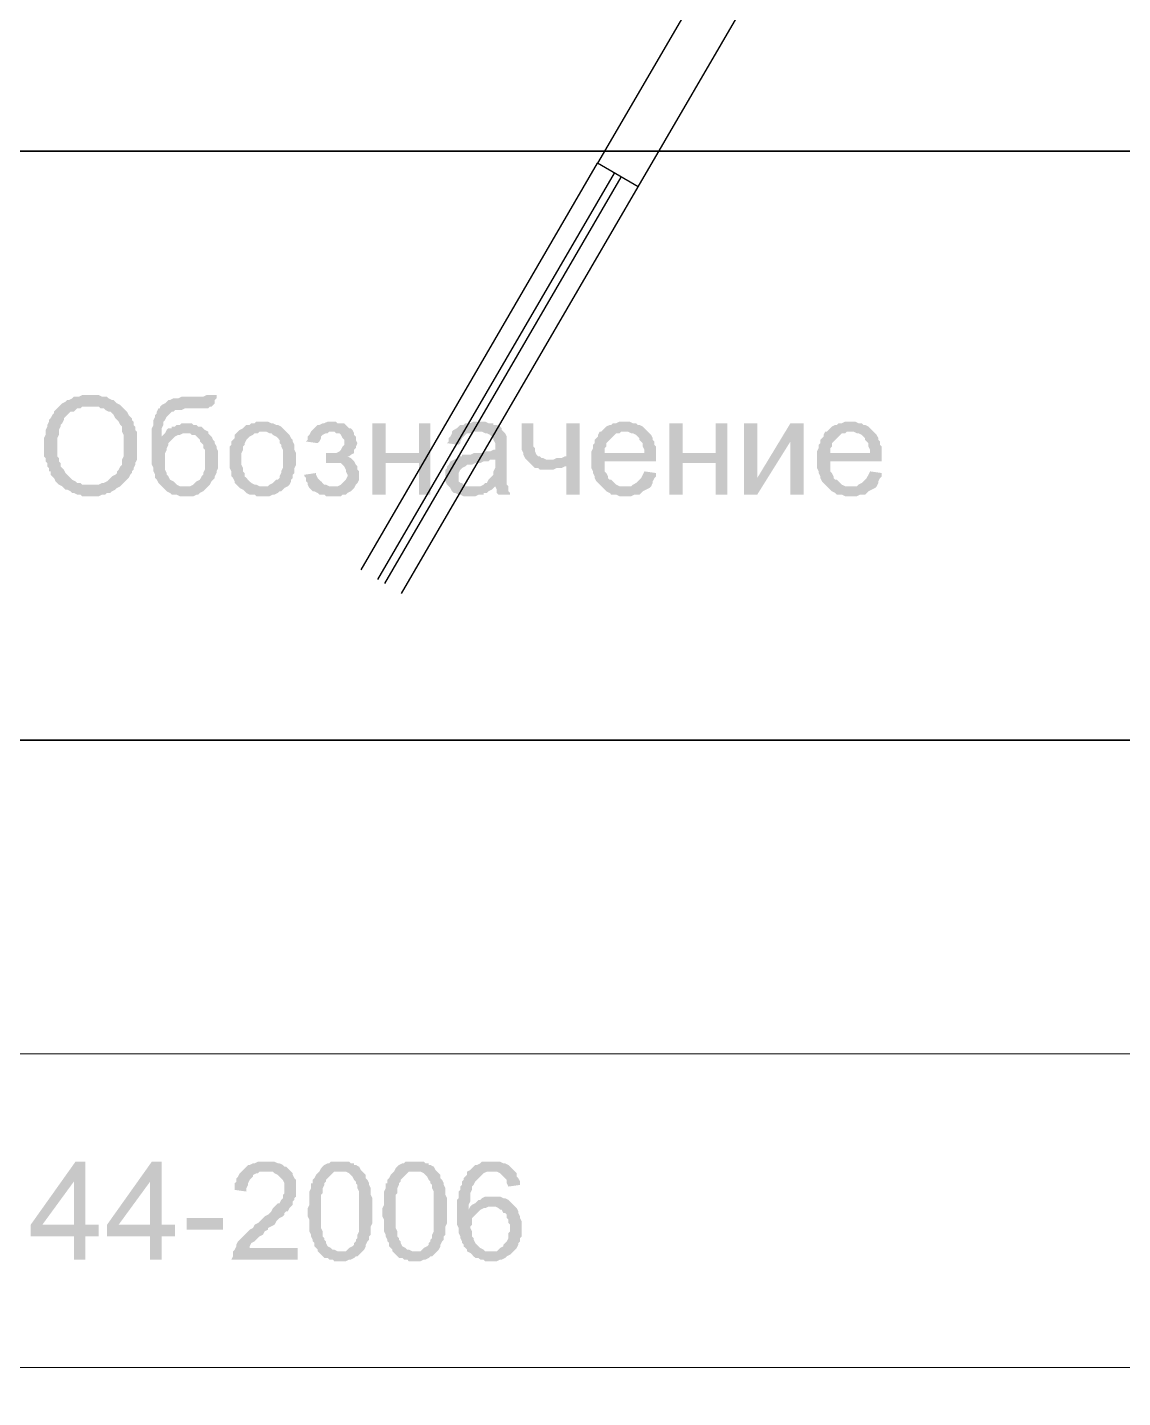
# Model space of a CAD drawing. Header units: millimetres. Extents: x -383313 to -161684, y -117025 to 99224.
# Drawn here: x -368575 to -365780, y -28959 to -25463 of the extents above; entities that cross this region are included whole.
import ezdxf

# ---------------------------------------------------------------- set-up
doc = ezdxf.new("R2010")
doc.units = ezdxf.units.MM
doc.header["$MEASUREMENT"] = 0
for name, color, linetype in [('001__КОНСТРУКТИВ__Окна', 7, 'Continuous'), ('001__КОНСТРУКТИВ__размеры внутр.', 7, 'Continuous'), ('PDF_Geometry', 7, 'Continuous'), ('PDF_Solid Fills', 7, 'Continuous')]:
    doc.layers.add(name, color=color, linetype=linetype)

# ---------------------------------------------------------------- blocks, each defined once
blk = doc.blocks.new('A$Cf5759c35')
at = {"layer": 'PDF_Solid Fills'}
for points in [[(-9952.6, -8136.5), (-9952.6, -8136.5), (-9973.7, -8136.5), (-9982.2, -8140.7), (-9986.4, -8140.7), (-9994.9, -8140.7), (-9999.1, -8144.9), (-10007.6, -8149.2), (-10011.8, -8149.2), (-10016.1, -8153.4), (-10024.5, -8157.6), (-10028.8, -8161.9), (-9952.6, -8166.1), (-9944.1, -8166.1), (-9939.9, -8166.1), (-9931.4, -8166.1), (-9927.2, -8170.3), (-9918.7, -8170.3), (-9914.5, -8174.6), (-9906, -8178.8), (-9901.8, -8178.8), (-9897.5, -8183), (-9893.3, -8187.3), (-9889.1, -8195.7), (-9884.8, -8200), (-9880.6, -8204.2), (-9876.4, -8212.7), (-9872.1, -8216.9), (-9872.1, -8225.4), (-9872.1, -8229.6), (-9867.9, -8238.1), (-9867.9, -8242.3), (-9867.9, -8250.8), (-9867.9, -8259.2), (-9867.9, -8267.7), (-9867.9, -8271.9), (-9867.9, -8280.4), (-9867.9, -8288.9), (-9867.9, -8293.1), (-9872.1, -8301.6), (-9872.1, -8305.8), (-9872.1, -8314.3), (-9876.4, -8318.5), (-9880.6, -8327), (-9884.8, -8331.2), (-9884.8, -8335.4), (-9889.1, -8339.7), (-9889.1, -8339.7), (-9897.5, -8343.9), (-9901.8, -8348.1), (-9906, -8352.4), (-9910.2, -8356.6), (-9918.7, -8360.8), (-9922.9, -8360.8), (-9931.4, -8365.1), (-9935.6, -8365.1), (-9944.1, -8365.1), (-9952.6, -8365.1), (-9872.1, -8365.1), (-9867.9, -8360.8), (-9863.7, -8356.6), (-9859.4, -8352.4), (-9855.2, -8348.1), (-9851, -8339.7), (-9846.7, -8335.4), (-9846.7, -8331.2), (-9842.5, -8327), (-9842.5, -8322.7), (-9838.3, -8314.3), (-9838.3, -8310), (-9834, -8301.6), (-9834, -8293.1), (-9834, -8288.9), (-9834, -8280.4), (-9834, -8271.9), (-9834, -8267.7), (-9834, -8267.7), (-9834, -8259.2), (-9834, -8250.8), (-9834, -8242.3), (-9834, -8238.1), (-9834, -8229.6), (-9838.3, -8225.4), (-9838.3, -8216.9), (-9842.5, -8212.7), (-9842.5, -8204.2), (-9846.7, -8200), (-9846.7, -8195.7), (-9851, -8191.5), (-9855.2, -8187.3), (-9859.4, -8178.8), (-9863.7, -8174.6), (-9867.9, -8170.3), (-9872.1, -8166.1), (-9876.4, -8161.9), (-9884.8, -8157.6), (-9889.1, -8153.4), (-9893.3, -8149.2), (-9897.5, -8149.2), (-9906, -8144.9), (-9910.2, -8140.7), (-9918.7, -8140.7), (-9922.9, -8140.7), (-9931.4, -8136.5), (-9935.6, -8136.5), (-9944.1, -8136.5)], [(-9656.2, -8136.5), (-9656.2, -8136.5), (-9664.7, -8140.7), (-9664.7, -8140.7), (-9664.7, -8140.7), (-9668.9, -8140.7), (-9677.4, -8140.7), (-9685.9, -8140.7), (-9698.6, -8140.7), (-9707, -8140.7), (-9715.5, -8140.7), (-9719.7, -8140.7), (-9728.2, -8144.9), (-9736.7, -8144.9), (-9740.9, -8144.9), (-9749.4, -8149.2), (-9753.6, -8149.2), (-9757.8, -8153.4), (-9762.1, -8157.6), (-9770.5, -8161.9), (-9774.8, -8166.1), (-9774.8, -8170.3), (-9779, -8170.3), (-9783.2, -8178.8), (-9783.2, -8183), (-9787.5, -8187.3), (-9787.5, -8191.5), (-9791.7, -8200), (-9791.7, -8204.2), (-9791.7, -8212.7), (-9795.9, -8221.1), (-9795.9, -8225.4), (-9795.9, -8233.8), (-9795.9, -8242.3), (-9795.9, -8250.8), (-9795.9, -8263.5), (-9795.9, -8267.7), (-9795.9, -8276.2), (-9795.9, -8284.6), (-9795.9, -8293.1), (-9795.9, -8301.6), (-9795.9, -8310), (-9795.9, -8314.3), (-9791.7, -8322.7), (-9791.7, -8327), (-9791.7, -8331.2), (-9787.5, -8339.7), (-9787.5, -8343.9), (-9787.5, -8348.1), (-9783.2, -8352.4), (-9779, -8360.8), (-9774.8, -8365.1), (-9770.5, -8369.3), (-9766.3, -8373.5), (-9762.1, -8377.8), (-9757.8, -8382), (-9749.4, -8386.2), (-9745.1, -8390.5), (-9740.9, -8390.5), (-9732.4, -8390.5), (-9724, -8394.7), (-9719.7, -8394.7), (-9711.3, -8394.7), (-9702.8, -8394.7), (-9698.6, -8394.7), (-9690.1, -8394.7), (-9681.6, -8390.5), (-9677.4, -8390.5), (-9673.2, -8386.2), (-9664.7, -8382), (-9664.7, -8382), (-9660.5, -8377.8), (-9656.2, -8373.5), (-9652, -8369.3), (-9711.3, -8369.3), (-9711.3, -8369.3), (-9719.7, -8369.3), (-9724, -8369.3), (-9732.4, -8365.1), (-9736.7, -8360.8), (-9740.9, -8356.6), (-9749.4, -8352.4), (-9749.4, -8352.4), (-9753.6, -8343.9), (-9757.8, -8339.7), (-9757.8, -8335.4), (-9762.1, -8327), (-9762.1, -8318.5), (-9762.1, -8314.3), (-9762.1, -8305.8), (-9762.1, -8297.3), (-9762.1, -8288.9), (-9762.1, -8284.6), (-9757.8, -8276.2), (-9757.8, -8271.9), (-9753.6, -8263.5), (-9753.6, -8259.2), (-9749.4, -8255), (-9745.1, -8250.8), (-9740.9, -8246.5), (-9770.5, -8242.3), (-9770.5, -8242.3), (-9770.5, -8233.8), (-9770.5, -8229.6), (-9770.5, -8221.1), (-9766.3, -8212.7), (-9766.3, -8208.4), (-9766.3, -8204.2), (-9762.1, -8200), (-9757.8, -8191.5), (-9753.6, -8187.3), (-9749.4, -8183), (-9745.1, -8178.8), (-9740.9, -8178.8), (-9736.7, -8174.6), (-9732.4, -8174.6), (-9724, -8174.6), (-9719.7, -8174.6), (-9711.3, -8170.3), (-9702.8, -8170.3), (-9694.3, -8170.3), (-9685.9, -8170.3), (-9677.4, -8170.3), (-9668.9, -8170.3), (-9664.7, -8170.3), (-9656.2, -8170.3), (-9652, -8170.3), (-9647.8, -8166.1), (-9643.5, -8166.1), (-9639.3, -8161.9), (-9635.1, -8157.6), (-9635.1, -8149.2), (-9630.8, -8144.9), (-9630.8, -8136.5)], [(-10028.8, -8161.9), (-10033, -8166.1), (-10037.2, -8170.3), (-10041.5, -8174.6), (-10045.7, -8178.8), (-10045.7, -8183), (-10049.9, -8187.3), (-10054.2, -8195.7), (-10058.4, -8200), (-10058.4, -8204.2), (-10062.6, -8212.7), (-10062.6, -8216.9), (-10066.9, -8225.4), (-10066.9, -8229.6), (-10066.9, -8238.1), (-10071.1, -8246.5), (-10071.1, -8255), (-10071.1, -8259.2), (-10071.1, -8267.7), (-10071.1, -8271.9), (-10071.1, -8276.2), (-10071.1, -8284.6), (-10071.1, -8293.1), (-10066.9, -8297.3), (-10066.9, -8305.8), (-10062.6, -8310), (-10062.6, -8318.5), (-10058.4, -8322.7), (-10058.4, -8331.2), (-10054.2, -8331.2), (-10054.2, -8339.7), (-10049.9, -8343.9), (-10045.7, -8348.1), (-10041.5, -8356.6), (-10037.2, -8360.8), (-10033, -8365.1), (-10024.5, -8369.3), (-10020.3, -8373.5), (-10016.1, -8377.8), (-10011.8, -8377.8), (-10003.4, -8382), (-9999.1, -8386.2), (-9994.9, -8386.2), (-9986.4, -8390.5), (-9978, -8390.5), (-9973.7, -8394.7), (-9965.3, -8394.7), (-9956.8, -8394.7), (-9952.6, -8394.7), (-9952.6, -8394.7), (-9944.1, -8394.7), (-9935.6, -8394.7), (-9931.4, -8394.7), (-9922.9, -8390.5), (-9914.5, -8390.5), (-9910.2, -8386.2), (-9901.8, -8386.2), (-9897.5, -8382), (-9889.1, -8377.8), (-9889.1, -8377.8), (-9884.8, -8373.5), (-9876.4, -8369.3), (-9872.1, -8365.1), (-9952.6, -8365.1), (-9952.6, -8365.1), (-9961, -8365.1), (-9965.3, -8365.1), (-9973.7, -8365.1), (-9978, -8360.8), (-9986.4, -8360.8), (-9990.7, -8356.6), (-9999.1, -8352.4), (-10003.4, -8348.1), (-10007.6, -8343.9), (-10011.8, -8339.7), (-10011.8, -8339.7), (-10016.1, -8335.4), (-10020.3, -8327), (-10024.5, -8322.7), (-10028.8, -8318.5), (-10028.8, -8310), (-10033, -8305.8), (-10033, -8297.3), (-10037.2, -8293.1), (-10037.2, -8284.6), (-10037.2, -8276.2), (-10037.2, -8267.7), (-10037.2, -8263.5), (-10037.2, -8255), (-10037.2, -8246.5), (-10033, -8238.1), (-10033, -8229.6), (-10033, -8225.4), (-10028.8, -8216.9), (-10028.8, -8212.7), (-10024.5, -8208.4), (-10020.3, -8200), (-10020.3, -8195.7), (-10016.1, -8191.5), (-10011.8, -8187.3), (-10007.6, -8183), (-10003.4, -8178.8), (-9994.9, -8178.8), (-9990.7, -8174.6), (-9986.4, -8170.3), (-9978, -8170.3), (-9973.7, -8166.1), (-9965.3, -8166.1), (-9956.8, -8166.1), (-9952.6, -8166.1)], [(-9707, -8208.4), (-9719.7, -8208.4), (-9724, -8212.7), (-9732.4, -8212.7), (-9736.7, -8216.9), (-9745.1, -8216.9), (-9745.1, -8221.1), (-9753.6, -8221.1), (-9757.8, -8225.4), (-9762.1, -8233.8), (-9766.3, -8238.1), (-9770.5, -8242.3), (-9740.9, -8246.5), (-9736.7, -8242.3), (-9728.2, -8238.1), (-9724, -8238.1), (-9715.5, -8233.8), (-9711.3, -8233.8), (-9652, -8233.8), (-9652, -8229.6), (-9660.5, -8225.4), (-9664.7, -8221.1), (-9668.9, -8216.9), (-9677.4, -8216.9), (-9681.6, -8212.7), (-9690.1, -8212.7), (-9694.3, -8208.4), (-9702.8, -8208.4)], [(-9512.3, -8204.2), (-9512.3, -8204.2), (-9529.2, -8204.2), (-9533.5, -8208.4), (-9541.9, -8208.4), (-9546.2, -8212.7), (-9554.6, -8212.7), (-9558.9, -8216.9), (-9563.1, -8221.1), (-9571.6, -8225.4), (-9571.6, -8225.4), (-9575.8, -8229.6), (-9512.3, -8229.6), (-9512.3, -8229.6), (-9503.8, -8229.6), (-9495.4, -8233.8), (-9491.1, -8233.8), (-9486.9, -8238.1), (-9478.4, -8242.3), (-9474.2, -8246.5), (-9470, -8250.8), (-9470, -8259.2), (-9465.7, -8263.5), (-9465.7, -8267.7), (-9461.5, -8276.2), (-9461.5, -8284.6), (-9461.5, -8288.9), (-9461.5, -8297.3), (-9461.5, -8301.6), (-9461.5, -8310), (-9461.5, -8318.5), (-9461.5, -8322.7), (-9465.7, -8331.2), (-9465.7, -8335.4), (-9470, -8343.9), (-9470, -8348.1), (-9474.2, -8352.4), (-9478.4, -8352.4), (-9482.7, -8356.6), (-9486.9, -8360.8), (-9495.4, -8365.1), (-9499.6, -8369.3), (-9508.1, -8369.3), (-9512.3, -8369.3), (-9575.8, -8369.3), (-9571.6, -8373.5), (-9563.1, -8377.8), (-9558.9, -8382), (-9554.6, -8386.2), (-9546.2, -8390.5), (-9541.9, -8390.5), (-9533.5, -8390.5), (-9529.2, -8394.7), (-9520.8, -8394.7), (-9512.3, -8394.7), (-9508.1, -8394.7), (-9503.8, -8394.7), (-9495.4, -8394.7), (-9486.9, -8390.5), (-9482.7, -8390.5), (-9474.2, -8386.2), (-9470, -8382), (-9465.7, -8382), (-9461.5, -8377.8), (-9457.3, -8373.5), (-9448.8, -8369.3), (-9444.6, -8365.1), (-9440.3, -8356.6), (-9440.3, -8352.4), (-9440.3, -8352.4), (-9436.1, -8348.1), (-9436.1, -8339.7), (-9431.9, -8335.4), (-9431.9, -8327), (-9431.9, -8322.7), (-9427.6, -8314.3), (-9427.6, -8305.8), (-9427.6, -8297.3), (-9427.6, -8293.1), (-9427.6, -8284.6), (-9431.9, -8276.2), (-9431.9, -8267.7), (-9431.9, -8263.5), (-9436.1, -8255), (-9436.1, -8250.8), (-9440.3, -8246.5), (-9444.6, -8238.1), (-9448.8, -8233.8), (-9453, -8229.6), (-9457.3, -8225.4), (-9461.5, -8221.1), (-9465.7, -8216.9), (-9474.2, -8212.7), (-9478.4, -8212.7), (-9486.9, -8208.4), (-9491.1, -8208.4), (-9499.6, -8204.2), (-9503.8, -8204.2)], [(-9334.5, -8204.2), (-9347.2, -8204.2), (-9355.7, -8208.4), (-9359.9, -8208.4), (-9368.4, -8212.7), (-9372.6, -8212.7), (-9376.8, -8216.9), (-9381.1, -8221.1), (-9385.3, -8225.4), (-9389.5, -8229.6), (-9393.8, -8238.1), (-9398, -8242.3), (-9398, -8250.8), (-9402.2, -8255), (-9372.6, -8259.2), (-9368.4, -8255), (-9364.1, -8246.5), (-9364.1, -8242.3), (-9359.9, -8238.1), (-9351.4, -8233.8), (-9347.2, -8233.8), (-9343, -8229.6), (-9334.5, -8229.6), (-9283.7, -8225.4), (-9287.9, -8221.1), (-9292.2, -8221.1), (-9296.4, -8216.9), (-9300.6, -8212.7), (-9304.9, -8208.4), (-9313.3, -8208.4), (-9321.8, -8208.4), (-9326, -8204.2)], [(-9199, -8208.4), (-9232.9, -8208.4), (-9232.9, -8390.5), (-9199, -8390.5), (-9199, -8310), (-9114.4, -8310), (-9199, -8284.6)], [(-9084.7, -8208.4), (-9114.4, -8208.4), (-9114.4, -8284.6), (-9199, -8284.6), (-9114.4, -8310), (-9114.4, -8390.5), (-9084.7, -8390.5)], [(-8957.7, -8204.2), (-8957.7, -8204.2), (-8974.7, -8204.2), (-8983.1, -8208.4), (-8987.4, -8208.4), (-8995.8, -8208.4), (-9000.1, -8212.7), (-9008.5, -8212.7), (-9012.8, -8216.9), (-9017, -8221.1), (-9025.5, -8225.4), (-9029.7, -8229.6), (-8966.2, -8229.6), (-8962, -8229.6), (-8953.5, -8229.6), (-8945, -8233.8), (-8940.8, -8233.8), (-8932.3, -8238.1), (-8928.1, -8242.3), (-8928.1, -8242.3), (-8923.9, -8246.5), (-8923.9, -8250.8), (-8919.6, -8259.2), (-8919.6, -8267.7), (-8919.6, -8267.7), (-8919.6, -8276.2), (-8923.9, -8276.2), (-8932.3, -8280.4), (-8936.6, -8280.4), (-8945, -8280.4), (-8949.3, -8284.6), (-8957.7, -8284.6), (-8966.2, -8284.6), (-8974.7, -8284.6), (-8983.1, -8288.9), (-8991.6, -8288.9), (-8995.8, -8288.9), (-9004.3, -8288.9), (-9004.3, -8293.1), (-9012.8, -8293.1), (-9017, -8297.3), (-8919.6, -8301.6), (-8919.6, -8310), (-8919.6, -8314.3), (-8919.6, -8322.7), (-8923.9, -8331.2), (-8923.9, -8335.4), (-8923.9, -8339.7), (-8928.1, -8343.9), (-8932.3, -8348.1), (-8936.6, -8352.4), (-8940.8, -8360.8), (-8945, -8360.8), (-8949.3, -8365.1), (-8957.7, -8369.3), (-8919.6, -8369.3), (-8919.6, -8369.3), (-8915.4, -8377.8), (-8915.4, -8386.2), (-8911.2, -8390.5), (-8881.5, -8390.5), (-8881.5, -8386.2), (-8885.8, -8382), (-8885.8, -8373.5), (-8885.8, -8369.3), (-8890, -8365.1), (-8890, -8360.8), (-8890, -8356.6), (-8890, -8352.4), (-8890, -8343.9), (-8890, -8335.4), (-8890, -8327), (-8890, -8314.3), (-8890, -8271.9), (-8890, -8271.9), (-8890, -8263.5), (-8890, -8255), (-8890, -8250.8), (-8890, -8246.5), (-8890, -8242.3), (-8894.2, -8233.8), (-8898.5, -8229.6), (-8902.7, -8225.4), (-8902.7, -8221.1), (-8906.9, -8216.9), (-8915.4, -8212.7), (-8923.9, -8212.7), (-8923.9, -8208.4), (-8932.3, -8208.4), (-8936.6, -8208.4), (-8945, -8204.2), (-8953.5, -8204.2)], [(-8822.3, -8208.4), (-8851.9, -8208.4), (-8851.9, -8276.2), (-8847.7, -8284.6), (-8847.7, -8288.9), (-8843.4, -8297.3), (-8839.2, -8301.6), (-8779.9, -8301.6), (-8788.4, -8301.6), (-8796.9, -8297.3), (-8801.1, -8297.3), (-8805.3, -8293.1), (-8809.6, -8293.1), (-8813.8, -8288.9), (-8818, -8280.4), (-8818, -8276.2), (-8818, -8271.9), (-8822.3, -8267.7), (-8822.3, -8259.2), (-8822.3, -8250.8), (-8822.3, -8242.3)], [(-8703.7, -8208.4), (-8737.6, -8208.4), (-8737.6, -8293.1), (-8741.8, -8293.1), (-8750.3, -8297.3), (-8758.8, -8297.3), (-8763, -8297.3), (-8771.5, -8301.6), (-8775.7, -8301.6), (-8779.9, -8301.6), (-8839.2, -8301.6), (-8835, -8305.8), (-8830.7, -8310), (-8826.5, -8314.3), (-8737.6, -8318.5), (-8737.6, -8390.5), (-8703.7, -8390.5)], [(-8589.4, -8204.2), (-8589.4, -8204.2), (-8602.1, -8204.2), (-8610.6, -8208.4), (-8619.1, -8208.4), (-8623.3, -8212.7), (-8627.5, -8212.7), (-8636, -8216.9), (-8640.2, -8221.1), (-8644.5, -8225.4), (-8648.7, -8229.6), (-8589.4, -8229.6), (-8585.2, -8229.6), (-8581, -8229.6), (-8572.5, -8233.8), (-8568.3, -8233.8), (-8559.8, -8238.1), (-8555.6, -8242.3), (-8551.3, -8246.5), (-8551.3, -8250.8), (-8547.1, -8255), (-8542.9, -8259.2), (-8542.9, -8267.7), (-8538.6, -8276.2), (-8538.6, -8284.6), (-8640.2, -8284.6), (-8509, -8284.6), (-8509, -8276.2), (-8509, -8267.7), (-8513.2, -8263.5), (-8513.2, -8255), (-8517.5, -8250.8), (-8517.5, -8246.5), (-8521.7, -8238.1), (-8525.9, -8233.8), (-8530.2, -8229.6), (-8534.4, -8225.4), (-8538.6, -8221.1), (-8542.9, -8216.9), (-8551.3, -8212.7), (-8555.6, -8212.7), (-8559.8, -8208.4), (-8568.3, -8208.4), (-8576.7, -8204.2), (-8581, -8204.2)], [(-8441.3, -8208.4), (-8475.1, -8208.4), (-8475.1, -8390.5), (-8441.3, -8390.5), (-8441.3, -8310), (-8356.6, -8310), (-8441.3, -8284.6)], [(-8327, -8208.4), (-8356.6, -8208.4), (-8356.6, -8284.6), (-8441.3, -8284.6), (-8356.6, -8310), (-8356.6, -8390.5), (-8327, -8390.5)], [(-8132.2, -8208.4), (-8166.1, -8208.4), (-8250.8, -8348.1), (-8284.6, -8390.5), (-8250.8, -8390.5), (-8166.1, -8255)], [(-8013.7, -8204.2), (-8013.7, -8204.2), (-8026.4, -8204.2), (-8034.9, -8208.4), (-8043.3, -8208.4), (-8047.6, -8212.7), (-8051.8, -8212.7), (-8060.3, -8216.9), (-8064.5, -8221.1), (-8068.7, -8225.4), (-8073, -8229.6), (-8013.7, -8229.6), (-8009.5, -8229.6), (-8005.2, -8229.6), (-7996.8, -8233.8), (-7992.5, -8233.8), (-7984.1, -8238.1), (-7979.8, -8242.3), (-7975.6, -8246.5), (-7975.6, -8250.8), (-7971.4, -8255), (-7967.1, -8259.2), (-7967.1, -8267.7), (-7962.9, -8276.2), (-7962.9, -8284.6), (-8064.5, -8284.6), (-7933.3, -8284.6), (-7933.3, -8276.2), (-7933.3, -8267.7), (-7937.5, -8263.5), (-7937.5, -8255), (-7941.7, -8250.8), (-7941.7, -8246.5), (-7946, -8238.1), (-7950.2, -8233.8), (-7954.4, -8229.6), (-7958.7, -8225.4), (-7962.9, -8221.1), (-7967.1, -8216.9), (-7975.6, -8212.7), (-7979.8, -8212.7), (-7984.1, -8208.4), (-7992.5, -8208.4), (-8001, -8204.2), (-8005.2, -8204.2)], [(-9652, -8233.8), (-9711.3, -8233.8), (-9698.6, -8233.8), (-9694.3, -8238.1), (-9685.9, -8238.1), (-9681.6, -8242.3), (-9677.4, -8246.5), (-9673.2, -8250.8), (-9673.2, -8255), (-9668.9, -8259.2), (-9664.7, -8263.5), (-9664.7, -8271.9), (-9660.5, -8276.2), (-9660.5, -8284.6), (-9660.5, -8293.1), (-9660.5, -8297.3), (-9660.5, -8305.8), (-9660.5, -8314.3), (-9660.5, -8322.7), (-9660.5, -8327), (-9664.7, -8335.4), (-9664.7, -8339.7), (-9668.9, -8343.9), (-9673.2, -8352.4), (-9673.2, -8352.4), (-9681.6, -8356.6), (-9685.9, -8360.8), (-9690.1, -8365.1), (-9698.6, -8369.3), (-9702.8, -8369.3), (-9711.3, -8369.3), (-9652, -8369.3), (-9647.8, -8365.1), (-9643.5, -8356.6), (-9639.3, -8352.4), (-9635.1, -8348.1), (-9635.1, -8343.9), (-9630.8, -8335.4), (-9630.8, -8331.2), (-9626.6, -8322.7), (-9626.6, -8314.3), (-9626.6, -8310), (-9626.6, -8301.6), (-9626.6, -8297.3), (-9626.6, -8288.9), (-9626.6, -8280.4), (-9630.8, -8271.9), (-9630.8, -8267.7), (-9635.1, -8259.2), (-9635.1, -8255), (-9639.3, -8250.8), (-9643.5, -8242.3), (-9647.8, -8238.1)], [(-9575.8, -8229.6), (-9580, -8233.8), (-9584.3, -8238.1), (-9584.3, -8246.5), (-9588.5, -8250.8), (-9592.7, -8255), (-9592.7, -8263.5), (-9597, -8267.7), (-9597, -8276.2), (-9597, -8284.6), (-9597, -8293.1), (-9597, -8301.6), (-9597, -8301.6), (-9597, -8310), (-9597, -8318.5), (-9597, -8322.7), (-9592.7, -8331.2), (-9592.7, -8339.7), (-9592.7, -8343.9), (-9588.5, -8348.1), (-9584.3, -8356.6), (-9584.3, -8360.8), (-9580, -8365.1), (-9575.8, -8369.3), (-9512.3, -8369.3), (-9516.5, -8369.3), (-9520.8, -8369.3), (-9529.2, -8365.1), (-9533.5, -8365.1), (-9541.9, -8360.8), (-9546.2, -8356.6), (-9550.4, -8352.4), (-9550.4, -8352.4), (-9554.6, -8348.1), (-9558.9, -8343.9), (-9558.9, -8335.4), (-9563.1, -8331.2), (-9563.1, -8322.7), (-9567.3, -8314.3), (-9567.3, -8310), (-9567.3, -8301.6), (-9567.3, -8297.3), (-9567.3, -8288.9), (-9567.3, -8284.6), (-9563.1, -8276.2), (-9563.1, -8267.7), (-9558.9, -8263.5), (-9558.9, -8259.2), (-9554.6, -8250.8), (-9550.4, -8246.5), (-9550.4, -8246.5), (-9546.2, -8242.3), (-9537.7, -8238.1), (-9533.5, -8233.8), (-9525, -8233.8), (-9520.8, -8229.6), (-9512.3, -8229.6)], [(-9283.7, -8225.4), (-9334.5, -8229.6), (-9330.3, -8229.6), (-9326, -8233.8), (-9317.6, -8233.8), (-9313.3, -8238.1), (-9313.3, -8238.1), (-9309.1, -8246.5), (-9304.9, -8250.8), (-9304.9, -8259.2), (-9304.9, -8263.5), (-9309.1, -8267.7), (-9313.3, -8276.2), (-9313.3, -8276.2), (-9317.6, -8280.4), (-9326, -8284.6), (-9330.3, -8284.6), (-9334.5, -8284.6), (-9343, -8284.6), (-9351.4, -8284.6), (-9351.4, -8310), (-9351.4, -8310), (-9343, -8310), (-9279.5, -8305.8), (-9283.7, -8301.6), (-9287.9, -8297.3), (-9296.4, -8293.1), (-9292.2, -8293.1), (-9287.9, -8288.9), (-9279.5, -8284.6), (-9279.5, -8276.2), (-9275.2, -8271.9), (-9275.2, -8267.7), (-9271, -8259.2), (-9271, -8259.2), (-9275.2, -8250.8), (-9275.2, -8242.3), (-9279.5, -8238.1), (-9279.5, -8233.8)], [(-9029.7, -8229.6), (-9029.7, -8233.8), (-9033.9, -8242.3), (-9038.2, -8246.5), (-9038.2, -8255), (-9042.4, -8259.2), (-9012.8, -8263.5), (-9008.5, -8259.2), (-9008.5, -8255), (-9004.3, -8246.5), (-9000.1, -8242.3), (-8995.8, -8238.1), (-8991.6, -8233.8), (-8987.4, -8233.8), (-8978.9, -8233.8), (-8974.7, -8229.6), (-8966.2, -8229.6)], [(-8648.7, -8229.6), (-8652.9, -8229.6), (-8657.2, -8238.1), (-8657.2, -8242.3), (-8661.4, -8246.5), (-8665.6, -8250.8), (-8665.6, -8259.2), (-8669.9, -8263.5), (-8669.9, -8271.9), (-8674.1, -8280.4), (-8674.1, -8284.6), (-8674.1, -8293.1), (-8674.1, -8301.6), (-8674.1, -8310), (-8674.1, -8314.3), (-8674.1, -8322.7), (-8669.9, -8331.2), (-8669.9, -8335.4), (-8665.6, -8343.9), (-8665.6, -8348.1), (-8661.4, -8356.6), (-8657.2, -8360.8), (-8652.9, -8365.1), (-8648.7, -8369.3), (-8589.4, -8369.3), (-8589.4, -8369.3), (-8597.9, -8369.3), (-8602.1, -8369.3), (-8610.6, -8365.1), (-8614.8, -8360.8), (-8619.1, -8356.6), (-8623.3, -8352.4), (-8627.5, -8352.4), (-8631.8, -8348.1), (-8631.8, -8343.9), (-8636, -8335.4), (-8640.2, -8331.2), (-8640.2, -8322.7), (-8640.2, -8314.3), (-8640.2, -8305.8), (-8509, -8305.8), (-8509, -8305.8), (-8509, -8301.6), (-8509, -8293.1), (-8509, -8284.6), (-8640.2, -8284.6), (-8640.2, -8280.4), (-8640.2, -8271.9), (-8636, -8267.7), (-8636, -8259.2), (-8631.8, -8255), (-8627.5, -8250.8), (-8623.3, -8246.5), (-8619.1, -8242.3), (-8614.8, -8238.1), (-8610.6, -8233.8), (-8602.1, -8233.8), (-8597.9, -8229.6), (-8589.4, -8229.6)], [(-8073, -8229.6), (-8077.2, -8229.6), (-8081.4, -8238.1), (-8081.4, -8242.3), (-8085.7, -8246.5), (-8089.9, -8250.8), (-8089.9, -8259.2), (-8094.1, -8263.5), (-8094.1, -8271.9), (-8098.4, -8280.4), (-8098.4, -8284.6), (-8098.4, -8293.1), (-8098.4, -8301.6), (-8098.4, -8310), (-8098.4, -8314.3), (-8098.4, -8322.7), (-8094.1, -8331.2), (-8094.1, -8335.4), (-8089.9, -8343.9), (-8089.9, -8348.1), (-8085.7, -8356.6), (-8081.4, -8360.8), (-8077.2, -8365.1), (-8073, -8369.3), (-8013.7, -8369.3), (-8013.7, -8369.3), (-8022.2, -8369.3), (-8026.4, -8369.3), (-8034.9, -8365.1), (-8039.1, -8360.8), (-8043.3, -8356.6), (-8047.6, -8352.4), (-8051.8, -8352.4), (-8056, -8348.1), (-8056, -8343.9), (-8060.3, -8335.4), (-8064.5, -8331.2), (-8064.5, -8322.7), (-8064.5, -8314.3), (-8064.5, -8305.8), (-7933.3, -8305.8), (-7933.3, -8305.8), (-7933.3, -8301.6), (-7933.3, -8293.1), (-7933.3, -8284.6), (-8064.5, -8284.6), (-8064.5, -8280.4), (-8064.5, -8271.9), (-8060.3, -8267.7), (-8060.3, -8259.2), (-8056, -8255), (-8051.8, -8250.8), (-8047.6, -8246.5), (-8043.3, -8242.3), (-8039.1, -8238.1), (-8034.9, -8233.8), (-8026.4, -8233.8), (-8022.2, -8229.6), (-8013.7, -8229.6)], [(-9279.5, -8305.8), (-9343, -8310), (-9313.3, -8310), (-9309.1, -8314.3), (-9304.9, -8318.5), (-9300.6, -8327), (-9300.6, -8331.2), (-9296.4, -8339.7), (-9296.4, -8343.9), (-9300.6, -8352.4), (-9304.9, -8356.6), (-9309.1, -8360.8), (-9309.1, -8360.8), (-9313.3, -8365.1), (-9321.8, -8369.3), (-9326, -8369.3), (-9334.5, -8369.3), (-9279.5, -8373.5), (-9275.2, -8365.1), (-9271, -8360.8), (-9266.8, -8352.4), (-9266.8, -8348.1), (-9266.8, -8339.7), (-9266.8, -8339.7), (-9266.8, -8331.2), (-9271, -8327), (-9271, -8318.5), (-9275.2, -8314.3), (-9275.2, -8314.3)], [(-9017, -8297.3), (-9025.5, -8301.6), (-9025.5, -8301.6), (-9033.9, -8305.8), (-9038.2, -8314.3), (-9042.4, -8318.5), (-9042.4, -8322.7), (-9046.6, -8327), (-9046.6, -8335.4), (-9046.6, -8343.9), (-9046.6, -8343.9), (-9046.6, -8352.4), (-9046.6, -8356.6), (-9042.4, -8365.1), (-9038.2, -8369.3), (-9033.9, -8373.5), (-9029.7, -8382), (-9029.7, -8382), (-9025.5, -8386.2), (-9021.2, -8386.2), (-9012.8, -8390.5), (-9008.5, -8390.5), (-9000.1, -8394.7), (-8991.6, -8394.7), (-8983.1, -8394.7), (-8978.9, -8394.7), (-8970.4, -8394.7), (-8962, -8390.5), (-8957.7, -8390.5), (-8949.3, -8390.5), (-8949.3, -8386.2), (-8940.8, -8386.2), (-8936.6, -8382), (-8928.1, -8377.8), (-8923.9, -8373.5), (-8978.9, -8369.3), (-8978.9, -8369.3), (-8987.4, -8369.3), (-8995.8, -8369.3), (-9000.1, -8365.1), (-9004.3, -8360.8), (-9008.5, -8360.8), (-9012.8, -8356.6), (-9012.8, -8348.1), (-9012.8, -8343.9), (-9012.8, -8339.7), (-9012.8, -8335.4), (-9008.5, -8327), (-9008.5, -8327), (-9004.3, -8322.7), (-8995.8, -8318.5), (-8991.6, -8314.3), (-8987.4, -8314.3), (-8978.9, -8314.3), (-8970.4, -8310), (-8966.2, -8310), (-8957.7, -8310), (-8949.3, -8305.8), (-8945, -8305.8), (-8936.6, -8305.8), (-8932.3, -8301.6), (-8923.9, -8301.6), (-8919.6, -8301.6)], [(-8826.5, -8314.3), (-8822.3, -8318.5), (-8818, -8322.7), (-8809.6, -8322.7), (-8805.3, -8327), (-8796.9, -8327), (-8788.4, -8327), (-8784.2, -8327), (-8779.9, -8327), (-8771.5, -8327), (-8763, -8322.7), (-8758.8, -8322.7), (-8750.3, -8322.7), (-8741.8, -8318.5), (-8737.6, -8318.5)], [(-9376.8, -8335.4), (-9406.5, -8339.7), (-9406.5, -8343.9), (-9402.2, -8348.1), (-9402.2, -8356.6), (-9398, -8360.8), (-9398, -8365.1), (-9393.8, -8373.5), (-9389.5, -8377.8), (-9385.3, -8382), (-9381.1, -8382), (-9372.6, -8386.2), (-9368.4, -8390.5), (-9364.1, -8390.5), (-9355.7, -8390.5), (-9351.4, -8394.7), (-9343, -8394.7), (-9334.5, -8394.7), (-9330.3, -8394.7), (-9321.8, -8394.7), (-9313.3, -8394.7), (-9309.1, -8390.5), (-9300.6, -8390.5), (-9296.4, -8386.2), (-9287.9, -8382), (-9283.7, -8377.8), (-9283.7, -8377.8), (-9279.5, -8373.5), (-9334.5, -8369.3), (-9334.5, -8369.3), (-9343, -8369.3), (-9351.4, -8365.1), (-9355.7, -8365.1), (-9359.9, -8360.8), (-9364.1, -8356.6), (-9368.4, -8352.4), (-9372.6, -8348.1), (-9376.8, -8339.7)], [(-8538.6, -8331.2), (-8538.6, -8331.2), (-8542.9, -8339.7), (-8547.1, -8348.1), (-8551.3, -8352.4), (-8555.6, -8356.6), (-8559.8, -8360.8), (-8559.8, -8360.8), (-8568.3, -8365.1), (-8572.5, -8369.3), (-8581, -8369.3), (-8589.4, -8369.3), (-8648.7, -8369.3), (-8648.7, -8369.3), (-8644.5, -8373.5), (-8640.2, -8377.8), (-8636, -8382), (-8627.5, -8386.2), (-8623.3, -8390.5), (-8614.8, -8390.5), (-8610.6, -8390.5), (-8602.1, -8394.7), (-8593.7, -8394.7), (-8589.4, -8394.7), (-8589.4, -8394.7), (-8581, -8394.7), (-8572.5, -8394.7), (-8564, -8390.5), (-8559.8, -8390.5), (-8551.3, -8390.5), (-8547.1, -8386.2), (-8542.9, -8382), (-8534.4, -8377.8), (-8534.4, -8377.8), (-8525.9, -8373.5), (-8521.7, -8369.3), (-8517.5, -8360.8), (-8517.5, -8356.6), (-8513.2, -8348.1), (-8509, -8343.9), (-8509, -8335.4)], [(-7962.9, -8331.2), (-7962.9, -8331.2), (-7967.1, -8339.7), (-7971.4, -8348.1), (-7975.6, -8352.4), (-7979.8, -8356.6), (-7984.1, -8360.8), (-7984.1, -8360.8), (-7992.5, -8365.1), (-7996.8, -8369.3), (-8005.2, -8369.3), (-8013.7, -8369.3), (-8073, -8369.3), (-8073, -8369.3), (-8068.7, -8373.5), (-8064.5, -8377.8), (-8060.3, -8382), (-8051.8, -8386.2), (-8047.6, -8390.5), (-8039.1, -8390.5), (-8034.9, -8390.5), (-8026.4, -8394.7), (-8017.9, -8394.7), (-8013.7, -8394.7), (-8013.7, -8394.7), (-8005.2, -8394.7), (-7996.8, -8394.7), (-7988.3, -8390.5), (-7984.1, -8390.5), (-7975.6, -8390.5), (-7971.4, -8386.2), (-7967.1, -8382), (-7958.7, -8377.8), (-7958.7, -8377.8), (-7950.2, -8373.5), (-7946, -8369.3), (-7941.7, -8360.8), (-7941.7, -8356.6), (-7937.5, -8348.1), (-7933.3, -8343.9), (-7933.3, -8335.4)], [(-9965.3, -10092.3), (-9990.7, -10092.3), (-10105, -10253.1), (-10105, -10282.8), (-9994.9, -10282.8), (-9994.9, -10342), (-9965.3, -10342), (-9965.3, -10282.8), (-9931.4, -10282.8), (-9931.4, -10253.1), (-9965.3, -10253.1), (-10075.3, -10253.1), (-9994.9, -10143.1)], [(-9965.3, -10092.3), (-9994.9, -10143.1), (-9994.9, -10253.1), (-10075.3, -10253.1), (-9965.3, -10253.1)], [(-9770.5, -10092.3), (-9795.9, -10092.3), (-9910.2, -10253.1), (-9910.2, -10282.8), (-9800.2, -10282.8), (-9800.2, -10342), (-9770.5, -10342), (-9770.5, -10282.8), (-9736.7, -10282.8), (-9736.7, -10253.1), (-9770.5, -10253.1), (-9880.6, -10253.1), (-9800.2, -10143.1)], [(-9770.5, -10092.3), (-9800.2, -10143.1), (-9800.2, -10253.1), (-9880.6, -10253.1), (-9770.5, -10253.1)], [(-9503.8, -10092.3), (-9525, -10092.3), (-9533.5, -10096.5), (-9537.7, -10096.5), (-9546.2, -10100.7), (-9550.4, -10100.7), (-9554.6, -10105), (-9558.9, -10109.2), (-9563.1, -10113.4), (-9567.3, -10117.7), (-9571.6, -10121.9), (-9575.8, -10130.4), (-9580, -10134.6), (-9580, -10143.1), (-9584.3, -10147.3), (-9584.3, -10155.8), (-9584.3, -10164.2), (-9554.6, -10168.5), (-9554.6, -10160), (-9550.4, -10151.5), (-9550.4, -10147.3), (-9546.2, -10138.8), (-9541.9, -10134.6), (-9537.7, -10130.4), (-9537.7, -10126.1), (-9529.2, -10121.9), (-9525, -10121.9), (-9520.8, -10117.7), (-9512.3, -10117.7), (-9503.8, -10117.7), (-9440.3, -10117.7), (-9448.8, -10109.2), (-9448.8, -10109.2), (-9453, -10105), (-9457.3, -10105), (-9461.5, -10100.7), (-9470, -10096.5), (-9474.2, -10096.5), (-9482.7, -10092.3), (-9486.9, -10092.3), (-9495.4, -10092.3)], [(-9313.3, -10092.3), (-9313.3, -10092.3), (-9338.7, -10092.3), (-9343, -10096.5), (-9347.2, -10096.5), (-9355.7, -10100.7), (-9359.9, -10105), (-9359.9, -10105), (-9364.1, -10109.2), (-9368.4, -10117.7), (-9313.3, -10117.7), (-9313.3, -10117.7), (-9304.9, -10117.7), (-9300.6, -10117.7), (-9292.2, -10121.9), (-9287.9, -10126.1), (-9283.7, -10130.4), (-9279.5, -10138.8), (-9279.5, -10138.8), (-9275.2, -10143.1), (-9275.2, -10147.3), (-9271, -10151.5), (-9271, -10155.8), (-9271, -10160), (-9266.8, -10168.5), (-9266.8, -10176.9), (-9266.8, -10181.2), (-9266.8, -10189.6), (-9266.8, -10198.1), (-9266.8, -10210.8), (-9266.8, -10219.3), (-9266.8, -10219.3), (-9266.8, -10232), (-9266.8, -10240.4), (-9266.8, -10248.9), (-9266.8, -10257.4), (-9266.8, -10261.6), (-9266.8, -10270.1), (-9271, -10278.5), (-9271, -10282.8), (-9271, -10287), (-9275.2, -10291.2), (-9275.2, -10295.5), (-9279.5, -10299.7), (-9279.5, -10303.9), (-9283.7, -10308.2), (-9292.2, -10312.4), (-9296.4, -10316.6), (-9300.6, -10320.9), (-9309.1, -10320.9), (-9313.3, -10320.9), (-9368.4, -10325.1), (-9364.1, -10329.3), (-9359.9, -10333.6), (-9355.7, -10337.8), (-9347.2, -10337.8), (-9343, -10342), (-9334.5, -10342), (-9330.3, -10346.3), (-9321.8, -10346.3), (-9313.3, -10346.3), (-9313.3, -10346.3), (-9304.9, -10346.3), (-9300.6, -10346.3), (-9292.2, -10342), (-9287.9, -10342), (-9279.5, -10337.8), (-9275.2, -10333.6), (-9271, -10333.6), (-9266.8, -10329.3), (-9262.5, -10325.1), (-9258.3, -10320.9), (-9254.1, -10316.6), (-9249.8, -10308.2), (-9249.8, -10303.9), (-9245.6, -10295.5), (-9241.4, -10291.2), (-9241.4, -10287), (-9241.4, -10282.8), (-9237.1, -10278.5), (-9237.1, -10270.1), (-9237.1, -10265.8), (-9237.1, -10257.4), (-9232.9, -10248.9), (-9232.9, -10244.7), (-9232.9, -10236.2), (-9232.9, -10227.7), (-9232.9, -10219.3), (-9232.9, -10215), (-9232.9, -10206.6), (-9232.9, -10198.1), (-9232.9, -10189.6), (-9232.9, -10185.4), (-9237.1, -10176.9), (-9237.1, -10172.7), (-9237.1, -10164.2), (-9237.1, -10160), (-9241.4, -10151.5), (-9241.4, -10147.3), (-9245.6, -10138.8), (-9249.8, -10134.6), (-9249.8, -10126.1), (-9254.1, -10121.9), (-9254.1, -10121.9), (-9258.3, -10117.7), (-9262.5, -10113.4), (-9266.8, -10105), (-9275.2, -10100.7), (-9279.5, -10100.7), (-9279.5, -10096.5), (-9287.9, -10096.5), (-9292.2, -10092.3), (-9300.6, -10092.3), (-9309.1, -10092.3)], [(-9122.8, -10092.3), (-9122.8, -10092.3), (-9148.2, -10092.3), (-9152.5, -10096.5), (-9156.7, -10096.5), (-9165.2, -10100.7), (-9169.4, -10105), (-9169.4, -10105), (-9173.6, -10109.2), (-9177.9, -10117.7), (-9122.8, -10117.7), (-9122.8, -10117.7), (-9114.4, -10117.7), (-9110.1, -10117.7), (-9101.7, -10121.9), (-9097.4, -10126.1), (-9093.2, -10130.4), (-9089, -10138.8), (-9089, -10138.8), (-9084.7, -10143.1), (-9084.7, -10147.3), (-9080.5, -10151.5), (-9080.5, -10155.8), (-9080.5, -10160), (-9076.3, -10168.5), (-9076.3, -10176.9), (-9076.3, -10181.2), (-9076.3, -10189.6), (-9076.3, -10198.1), (-9076.3, -10210.8), (-9076.3, -10219.3), (-9076.3, -10219.3), (-9076.3, -10232), (-9076.3, -10240.4), (-9076.3, -10248.9), (-9076.3, -10257.4), (-9076.3, -10261.6), (-9076.3, -10270.1), (-9080.5, -10278.5), (-9080.5, -10282.8), (-9080.5, -10287), (-9084.7, -10291.2), (-9084.7, -10295.5), (-9089, -10299.7), (-9089, -10303.9), (-9093.2, -10308.2), (-9101.7, -10312.4), (-9105.9, -10316.6), (-9110.1, -10320.9), (-9118.6, -10320.9), (-9122.8, -10320.9), (-9177.9, -10325.1), (-9173.6, -10329.3), (-9169.4, -10333.6), (-9165.2, -10337.8), (-9156.7, -10337.8), (-9152.5, -10342), (-9144, -10342), (-9139.8, -10346.3), (-9131.3, -10346.3), (-9122.8, -10346.3), (-9122.8, -10346.3), (-9114.4, -10346.3), (-9110.1, -10346.3), (-9101.7, -10342), (-9097.4, -10342), (-9089, -10337.8), (-9084.7, -10333.6), (-9080.5, -10333.6), (-9076.3, -10329.3), (-9072, -10325.1), (-9067.8, -10320.9), (-9063.6, -10316.6), (-9059.3, -10308.2), (-9059.3, -10303.9), (-9055.1, -10295.5), (-9050.9, -10291.2), (-9050.9, -10287), (-9050.9, -10282.8), (-9046.6, -10278.5), (-9046.6, -10270.1), (-9046.6, -10265.8), (-9046.6, -10257.4), (-9042.4, -10248.9), (-9042.4, -10244.7), (-9042.4, -10236.2), (-9042.4, -10227.7), (-9042.4, -10219.3), (-9042.4, -10215), (-9042.4, -10206.6), (-9042.4, -10198.1), (-9042.4, -10189.6), (-9042.4, -10185.4), (-9046.6, -10176.9), (-9046.6, -10172.7), (-9046.6, -10164.2), (-9046.6, -10160), (-9050.9, -10151.5), (-9050.9, -10147.3), (-9055.1, -10138.8), (-9059.3, -10134.6), (-9059.3, -10126.1), (-9063.6, -10121.9), (-9063.6, -10121.9), (-9067.8, -10117.7), (-9072, -10113.4), (-9076.3, -10105), (-9084.7, -10100.7), (-9089, -10100.7), (-9089, -10096.5), (-9097.4, -10096.5), (-9101.7, -10092.3), (-9110.1, -10092.3), (-9118.6, -10092.3)], [(-8928.1, -10092.3), (-8953.5, -10092.3), (-8957.7, -10096.5), (-8966.2, -10100.7), (-8970.4, -10100.7), (-8974.7, -10105), (-8978.9, -10109.2), (-8983.1, -10113.4), (-8928.1, -10117.7), (-8928.1, -10117.7), (-8919.6, -10117.7), (-8915.4, -10117.7), (-8906.9, -10121.9), (-8902.7, -10126.1), (-8898.5, -10130.4), (-8898.5, -10130.4), (-8894.2, -10134.6), (-8890, -10138.8), (-8890, -10147.3), (-8885.8, -10155.8), (-8856.1, -10151.5), (-8856.1, -10147.3), (-8856.1, -10143.1), (-8860.4, -10134.6), (-8864.6, -10130.4), (-8864.6, -10121.9), (-8868.8, -10117.7), (-8873.1, -10113.4), (-8877.3, -10109.2), (-8881.5, -10105), (-8885.8, -10100.7), (-8894.2, -10096.5), (-8898.5, -10096.5), (-8906.9, -10092.3), (-8911.2, -10092.3), (-8919.6, -10092.3)], [(-9440.3, -10117.7), (-9503.8, -10117.7), (-9486.9, -10117.7), (-9482.7, -10121.9), (-9474.2, -10126.1), (-9470, -10130.4), (-9470, -10130.4), (-9465.7, -10134.6), (-9461.5, -10138.8), (-9457.3, -10147.3), (-9457.3, -10151.5), (-9457.3, -10160), (-9457.3, -10164.2), (-9457.3, -10172.7), (-9461.5, -10176.9), (-9461.5, -10185.4), (-9465.7, -10189.6), (-9470, -10198.1), (-9474.2, -10198.1), (-9478.4, -10202.3), (-9482.7, -10206.6), (-9486.9, -10210.8), (-9491.1, -10219.3), (-9495.4, -10223.5), (-9499.6, -10227.7), (-9508.1, -10232), (-9512.3, -10236.2), (-9520.8, -10244.7), (-9525, -10248.9), (-9533.5, -10253.1), (-9537.7, -10261.6), (-9546.2, -10265.8), (-9550.4, -10270.1), (-9554.6, -10274.3), (-9558.9, -10278.5), (-9563.1, -10282.8), (-9567.3, -10287), (-9571.6, -10291.2), (-9575.8, -10295.5), (-9580, -10303.9), (-9580, -10308.2), (-9584.3, -10316.6), (-9588.5, -10320.9), (-9588.5, -10320.9), (-9588.5, -10329.3), (-9588.5, -10333.6), (-9592.7, -10342), (-9423.4, -10342), (-9423.4, -10312.4), (-9546.2, -10312.4), (-9546.2, -10312.4), (-9546.2, -10308.2), (-9541.9, -10299.7), (-9533.5, -10295.5), (-9533.5, -10295.5), (-9529.2, -10291.2), (-9525, -10287), (-9520.8, -10282.8), (-9512.3, -10278.5), (-9508.1, -10270.1), (-9499.6, -10265.8), (-9499.6, -10261.6), (-9491.1, -10257.4), (-9482.7, -10253.1), (-9478.4, -10244.7), (-9474.2, -10240.4), (-9470, -10236.2), (-9461.5, -10232), (-9457.3, -10227.7), (-9457.3, -10223.5), (-9453, -10219.3), (-9448.8, -10219.3), (-9444.6, -10210.8), (-9440.3, -10206.6), (-9436.1, -10202.3), (-9436.1, -10193.9), (-9431.9, -10189.6), (-9431.9, -10185.4), (-9427.6, -10181.2), (-9427.6, -10172.7), (-9427.6, -10168.5), (-9427.6, -10160), (-9427.6, -10160), (-9427.6, -10151.5), (-9427.6, -10147.3), (-9427.6, -10138.8), (-9431.9, -10134.6), (-9436.1, -10126.1), (-9436.1, -10121.9)], [(-9368.4, -10117.7), (-9372.6, -10121.9), (-9376.8, -10126.1), (-9381.1, -10134.6), (-9385.3, -10138.8), (-9385.3, -10147.3), (-9389.5, -10147.3), (-9389.5, -10155.8), (-9389.5, -10160), (-9393.8, -10168.5), (-9393.8, -10172.7), (-9393.8, -10181.2), (-9393.8, -10185.4), (-9393.8, -10193.9), (-9393.8, -10202.3), (-9398, -10210.8), (-9398, -10219.3), (-9398, -10223.5), (-9398, -10232), (-9393.8, -10240.4), (-9393.8, -10248.9), (-9393.8, -10257.4), (-9393.8, -10265.8), (-9393.8, -10270.1), (-9389.5, -10278.5), (-9389.5, -10282.8), (-9385.3, -10291.2), (-9385.3, -10295.5), (-9381.1, -10299.7), (-9381.1, -10308.2), (-9376.8, -10312.4), (-9372.6, -10316.6), (-9372.6, -10320.9), (-9368.4, -10325.1), (-9313.3, -10320.9), (-9317.6, -10320.9), (-9321.8, -10320.9), (-9330.3, -10316.6), (-9334.5, -10316.6), (-9338.7, -10312.4), (-9347.2, -10308.2), (-9351.4, -10299.7), (-9351.4, -10299.7), (-9351.4, -10295.5), (-9355.7, -10291.2), (-9355.7, -10287), (-9359.9, -10282.8), (-9359.9, -10274.3), (-9359.9, -10270.1), (-9364.1, -10261.6), (-9364.1, -10253.1), (-9364.1, -10244.7), (-9364.1, -10236.2), (-9364.1, -10227.7), (-9364.1, -10219.3), (-9364.1, -10210.8), (-9364.1, -10202.3), (-9364.1, -10193.9), (-9364.1, -10185.4), (-9364.1, -10176.9), (-9359.9, -10172.7), (-9359.9, -10164.2), (-9359.9, -10160), (-9355.7, -10151.5), (-9355.7, -10147.3), (-9351.4, -10143.1), (-9351.4, -10138.8), (-9347.2, -10134.6), (-9343, -10130.4), (-9338.7, -10126.1), (-9334.5, -10121.9), (-9330.3, -10117.7), (-9321.8, -10117.7), (-9313.3, -10117.7)], [(-9177.9, -10117.7), (-9182.1, -10121.9), (-9186.3, -10126.1), (-9190.6, -10134.6), (-9194.8, -10138.8), (-9194.8, -10147.3), (-9199, -10147.3), (-9199, -10155.8), (-9199, -10160), (-9203.3, -10168.5), (-9203.3, -10172.7), (-9203.3, -10181.2), (-9203.3, -10185.4), (-9203.3, -10193.9), (-9203.3, -10202.3), (-9207.5, -10210.8), (-9207.5, -10219.3), (-9207.5, -10223.5), (-9207.5, -10232), (-9203.3, -10240.4), (-9203.3, -10248.9), (-9203.3, -10257.4), (-9203.3, -10265.8), (-9203.3, -10270.1), (-9199, -10278.5), (-9199, -10282.8), (-9194.8, -10291.2), (-9194.8, -10295.5), (-9190.6, -10299.7), (-9190.6, -10308.2), (-9186.3, -10312.4), (-9182.1, -10316.6), (-9182.1, -10320.9), (-9177.9, -10325.1), (-9122.8, -10320.9), (-9127.1, -10320.9), (-9131.3, -10320.9), (-9139.8, -10316.6), (-9144, -10316.6), (-9148.2, -10312.4), (-9156.7, -10308.2), (-9160.9, -10299.7), (-9160.9, -10299.7), (-9160.9, -10295.5), (-9165.2, -10291.2), (-9165.2, -10287), (-9169.4, -10282.8), (-9169.4, -10274.3), (-9169.4, -10270.1), (-9173.6, -10261.6), (-9173.6, -10253.1), (-9173.6, -10244.7), (-9173.6, -10236.2), (-9173.6, -10227.7), (-9173.6, -10219.3), (-9173.6, -10210.8), (-9173.6, -10202.3), (-9173.6, -10193.9), (-9173.6, -10185.4), (-9173.6, -10176.9), (-9169.4, -10172.7), (-9169.4, -10164.2), (-9169.4, -10160), (-9165.2, -10151.5), (-9165.2, -10147.3), (-9160.9, -10143.1), (-9160.9, -10138.8), (-9156.7, -10134.6), (-9152.5, -10130.4), (-9148.2, -10126.1), (-9144, -10121.9), (-9139.8, -10117.7), (-9131.3, -10117.7), (-9122.8, -10117.7)], [(-8983.1, -10113.4), (-8991.6, -10117.7), (-8991.6, -10126.1), (-8995.8, -10130.4), (-9000.1, -10134.6), (-9000.1, -10138.8), (-9004.3, -10143.1), (-9004.3, -10151.5), (-9008.5, -10155.8), (-9008.5, -10164.2), (-9012.8, -10168.5), (-9012.8, -10176.9), (-9012.8, -10185.4), (-9017, -10189.6), (-9017, -10198.1), (-9017, -10206.6), (-9017, -10215), (-9017, -10223.5), (-9017, -10227.7), (-9017, -10236.2), (-9017, -10244.7), (-9017, -10253.1), (-9012.8, -10261.6), (-9012.8, -10270.1), (-9012.8, -10274.3), (-9008.5, -10282.8), (-9008.5, -10287), (-9004.3, -10295.5), (-9004.3, -10299.7), (-9000.1, -10303.9), (-9000.1, -10308.2), (-8995.8, -10312.4), (-8991.6, -10316.6), (-8991.6, -10320.9), (-8983.1, -10325.1), (-8978.9, -10329.3), (-8974.7, -10333.6), (-8970.4, -10337.8), (-8962, -10337.8), (-8957.7, -10342), (-8949.3, -10342), (-8945, -10346.3), (-8936.6, -10346.3), (-8928.1, -10346.3), (-8928.1, -10346.3), (-8923.9, -10346.3), (-8915.4, -10346.3), (-8906.9, -10342), (-8902.7, -10342), (-8894.2, -10337.8), (-8890, -10333.6), (-8890, -10333.6), (-8881.5, -10329.3), (-8877.3, -10325.1), (-8873.1, -10320.9), (-8932.3, -10320.9), (-8936.6, -10320.9), (-8945, -10320.9), (-8949.3, -10316.6), (-8957.7, -10312.4), (-8957.7, -10312.4), (-8962, -10308.2), (-8966.2, -10303.9), (-8970.4, -10299.7), (-8974.7, -10291.2), (-8974.7, -10287), (-8978.9, -10282.8), (-8978.9, -10274.3), (-8978.9, -10270.1), (-8983.1, -10261.6), (-8983.1, -10257.4), (-8978.9, -10253.1), (-8978.9, -10244.7), (-8978.9, -10236.2), (-8974.7, -10232), (-8970.4, -10227.7), (-8966.2, -10223.5), (-8962, -10219.3), (-8957.7, -10215), (-8987.4, -10215), (-8987.4, -10210.8), (-8987.4, -10202.3), (-8983.1, -10193.9), (-8983.1, -10185.4), (-8983.1, -10176.9), (-8983.1, -10172.7), (-8978.9, -10164.2), (-8978.9, -10160), (-8978.9, -10155.8), (-8974.7, -10151.5), (-8970.4, -10143.1), (-8966.2, -10138.8), (-8962, -10134.6), (-8957.7, -10130.4), (-8953.5, -10126.1), (-8949.3, -10121.9), (-8940.8, -10117.7), (-8936.6, -10117.7), (-8928.1, -10117.7)], [(-8923.9, -10181.2), (-8923.9, -10181.2), (-8945, -10181.2), (-8953.5, -10185.4), (-8957.7, -10189.6), (-8962, -10189.6), (-8966.2, -10193.9), (-8970.4, -10198.1), (-8978.9, -10202.3), (-8983.1, -10206.6), (-8987.4, -10215), (-8957.7, -10215), (-8949.3, -10210.8), (-8945, -10210.8), (-8936.6, -10206.6), (-8932.3, -10206.6), (-8873.1, -10202.3), (-8877.3, -10198.1), (-8881.5, -10193.9), (-8885.8, -10189.6), (-8894.2, -10185.4), (-8898.5, -10185.4), (-8906.9, -10181.2), (-8911.2, -10181.2), (-8919.6, -10181.2)], [(-8873.1, -10202.3), (-8932.3, -10206.6), (-8919.6, -10206.6), (-8911.2, -10210.8), (-8906.9, -10215), (-8902.7, -10215), (-8898.5, -10223.5), (-8894.2, -10223.5), (-8890, -10227.7), (-8890, -10236.2), (-8885.8, -10240.4), (-8885.8, -10248.9), (-8881.5, -10253.1), (-8881.5, -10261.6), (-8881.5, -10270.1), (-8885.8, -10274.3), (-8885.8, -10282.8), (-8885.8, -10287), (-8890, -10295.5), (-8894.2, -10299.7), (-8898.5, -10303.9), (-8898.5, -10308.2), (-8906.9, -10312.4), (-8911.2, -10316.6), (-8915.4, -10320.9), (-8923.9, -10320.9), (-8932.3, -10320.9), (-8873.1, -10320.9), (-8868.8, -10316.6), (-8864.6, -10312.4), (-8860.4, -10303.9), (-8860.4, -10299.7), (-8856.1, -10295.5), (-8856.1, -10287), (-8851.9, -10282.8), (-8851.9, -10274.3), (-8851.9, -10270.1), (-8851.9, -10261.6), (-8851.9, -10257.4), (-8851.9, -10248.9), (-8851.9, -10244.7), (-8856.1, -10236.2), (-8856.1, -10232), (-8860.4, -10223.5), (-8860.4, -10219.3), (-8864.6, -10210.8), (-8868.8, -10206.6)]]:
    blk.add_hatch(color=8, dxfattribs=at).paths.add_polyline_path(points)
at = {"layer": 'PDF_Geometry', "color": 8, "lineweight": 35}
blk.add_lwpolyline([(4999.4, -17813.9), (4999.4, -7514.2), (-13500.1, -7514.2), (-13500.1, -17813.9)], close=True, dxfattribs=at)
blk.add_lwpolyline([(-13500.1, -9017), (4999.4, -9017)], dxfattribs=at)
at = {"layer": 'PDF_Geometry', "color": 8, "lineweight": 13}
for points in [[(-13500.1, -9817.1), (4999.4, -9817.1)], [(-13500.1, -10617.2), (4999.4, -10617.2)]]:
    blk.add_lwpolyline(points, dxfattribs=at)
at = {"layer": 'PDF_Solid Fills', "color": 8, "lineweight": 13}
for points in [[(-8250.8, -8208.4), (-8284.6, -8208.4), (-8250.8, -8348.1), (-8284.6, -8390.5)], [(-8132.2, -8208.4), (-8166.1, -8255), (-8132.2, -8390.5), (-8166.1, -8390.5)], [(-8957.7, -8369.3), (-8978.9, -8369.3), (-8919.6, -8369.3), (-8923.9, -8373.5)], [(-9707, -10265.8), (-9707, -10236.2), (-9613.9, -10265.8), (-9613.9, -10236.2)]]:
    blk.add_solid(points, dxfattribs=at)

msp = doc.modelspace()

# ---------------------------------------------------------------- linework, layer by layer
at = {"lineweight": 30, "ltscale": 100}
for p, q in [((-366717.59013, -25118.60993), (-367120.14708, -25809.9477)), ((-367016.44641, -25870.33124), (-366613.88946, -25178.99348))]:
    msp.add_line(p, q, dxfattribs=at)
at = {"layer": '001__КОНСТРУКТИВ__Окна', "ltscale": 100}
for p, q in [((-367723.9825, -26846.95434), (-367120.14708, -25809.9477)), ((-367620.28184, -26907.33788), (-367016.44641, -25870.33124))]:
    msp.add_line(p, q, dxfattribs=at)
at = {"layer": '001__КОНСТРУКТИВ__Окна', "color": 5, "ltscale": 100}
for p, q in [((-367680.77389, -26872.11415), (-367076.93847, -25835.10751)), ((-367663.49045, -26882.17807), (-367059.65502, -25845.17143))]:
    msp.add_line(p, q, dxfattribs=at)
at = {"layer": '001__КОНСТРУКТИВ__размеры внутр.', "lineweight": 30, "ltscale": 100}
msp.add_line((-367016.44641, -25870.33124), (-367120.14708, -25809.9477), dxfattribs=at)

# ---------------------------------------------------------------- block references
at = {"ltscale": 100}
msp.add_blockref('A$Cf5759c35', (-358461.97282, -18264.93104), dxfattribs=at)

doc.saveas('drawing.dxf')
